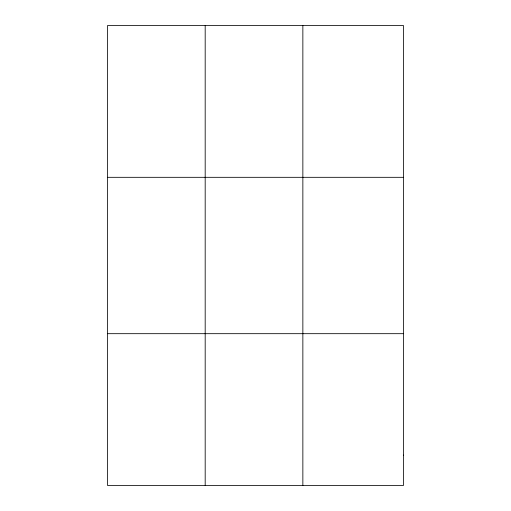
<?xml version="1.0" encoding="UTF-8"?>
<svg xmlns="http://www.w3.org/2000/svg" width="511" height="511" viewBox="0 0 511 511"><rect width="100%" height="100%" fill="white"/><g stroke="black" fill="none" stroke-linecap="round" stroke-linejoin="round"><path stroke-width="0.77" d="M205.186 25.55L205.186 485.45M302.857 25.55L302.857 485.45M107.514 177.317L403.486 177.317M107.514 333.683L403.486 333.683M403.486 455.097L403.486 485.45L107.514 485.45L107.514 25.55L403.486 25.55L403.486 455.097"/></g></svg>
